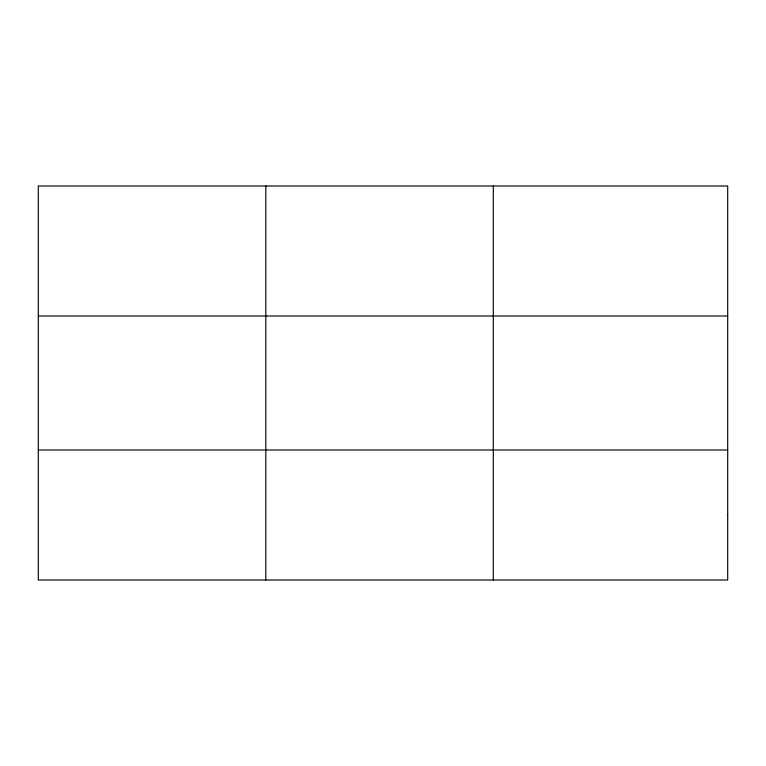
<?xml version="1.0" encoding="UTF-8"?>
<svg xmlns="http://www.w3.org/2000/svg" width="766" height="766" viewBox="0 0 766 766"><rect width="100%" height="100%" fill="white"/><g stroke="black" fill="none" stroke-linecap="round" stroke-linejoin="round"><path stroke-width="1.15" d="M265.802 580.006L265.802 185.994M493.304 580.006L493.304 185.994M38.3 316.013L727.7 316.013M38.3 449.987L727.7 449.987M727.7 514.991L727.7 580.006L38.3 580.006L38.3 185.994L727.7 185.994L727.7 514.991"/></g></svg>
